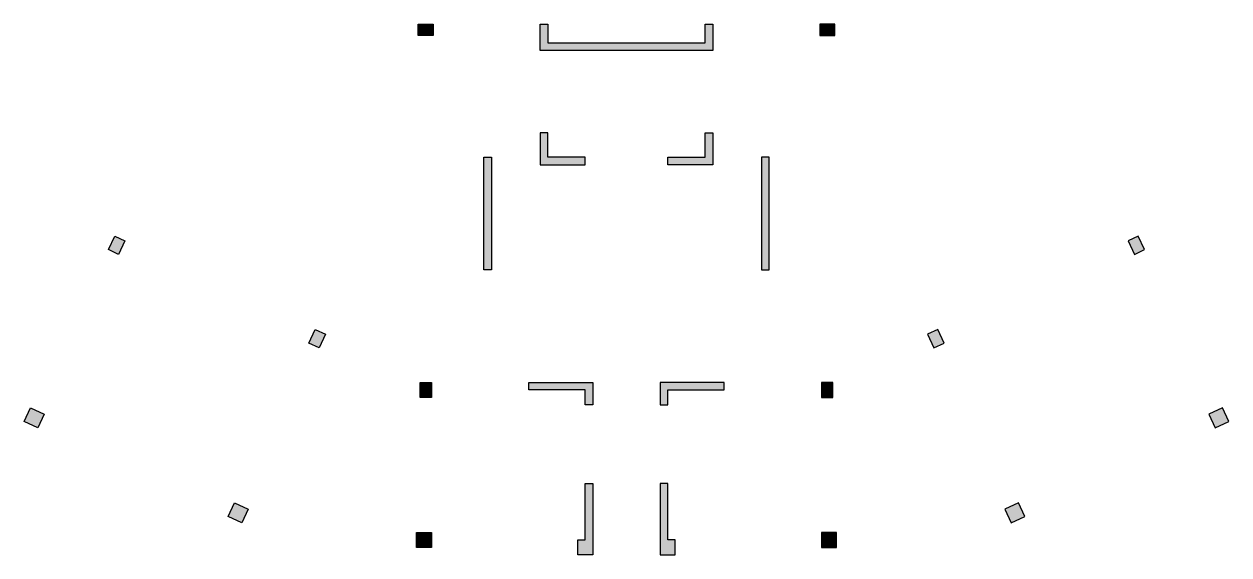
# Model space of a CAD drawing. Header units: millimetres. Extents: x -16056 to 16056, y -300 to 13850.
import ezdxf

# ---------------------------------------------------------------- set-up
doc = ezdxf.new("R2010")
doc.units = ezdxf.units.MM
doc.header["$LTSCALE"] = 1000
for name, color, linetype in [('S-COLU-HATCH', 30, 'Continuous'), ('S-COLU-LINE1', 6, 'Continuous'), ('S-WALL-LINE1', 12, 'Continuous')]:
    doc.layers.add(name, color=color, linetype=linetype)

msp = doc.modelspace()

# ---------------------------------------------------------------- hatches: boundary and pattern name
at = {"layer": 'S-COLU-HATCH'}
h = msp.add_hatch(color=0, dxfattribs=at)
h.dxf.hatch_style = 1
h.paths.add_polyline_path([(-5550, 13850), (-5150, 13850), (-5150, 13550), (-5550, 13550)])
h = msp.add_hatch(color=0, dxfattribs=at)
h.dxf.hatch_style = 1
h.paths.add_polyline_path([(2300, 13150), (-2300, 13150), (-2300, 13850), (-2100, 13850), (-2100, 13350), (2100, 13350), (2100, 13850), (2300, 13850)])
h = msp.add_hatch(color=0, dxfattribs=at)
h.dxf.hatch_style = 1
h.paths.add_polyline_path([(5550, 13850), (5150, 13850), (5150, 13550), (5550, 13550)])
h = msp.add_hatch(color=0, dxfattribs=at)
h.dxf.hatch_style = 1
h.paths.add_polyline_path([(-1100, 10300), (-2100, 10300), (-2100, 10950), (-2300, 10950), (-2300, 10100), (-1100, 10100)])
h = msp.add_hatch(color=0, dxfattribs=at)
h.dxf.hatch_style = 1
h.paths.add_polyline_path([(1100, 10300), (2100, 10300), (2100, 10950), (2300, 10950), (2300, 10100), (1100, 10100)])
h = msp.add_hatch(color=0, dxfattribs=at)
h.dxf.hatch_style = 1
h.paths.add_polyline_path([(-3800, 10300), (-3600, 10300), (-3600, 7300), (-3800, 7300)])
h = msp.add_hatch(color=0, dxfattribs=at)
h.dxf.hatch_style = 1
h.paths.add_polyline_path([(3800, 10300), (3600, 10300), (3600, 7300), (3800, 7300)])
h = msp.add_hatch(color=0, dxfattribs=at)
h.dxf.hatch_style = 1
h.paths.add_polyline_path([(-13369, 8073), (-13538, 7711), (-13810, 7837), (-13641, 8200)])
h = msp.add_hatch(color=0, dxfattribs=at)
h.dxf.hatch_style = 1
h.paths.add_polyline_path([(13369, 8073), (13538, 7711), (13810, 7837), (13641, 8200)])
h = msp.add_hatch(color=0, dxfattribs=at)
h.dxf.hatch_style = 1
h.paths.add_polyline_path([(-8022, 5580), (-8191, 5217), (-8463, 5344), (-8294, 5706)])
h = msp.add_hatch(color=0, dxfattribs=at)
h.dxf.hatch_style = 1
h.paths.add_polyline_path([(8022, 5580), (8191, 5217), (8463, 5344), (8294, 5706)])
h = msp.add_hatch(color=0, dxfattribs=at)
h.dxf.hatch_style = 1
h.paths.add_polyline_path([(-5200, 4300), (-5200, 3900), (-5500, 3900), (-5500, 4300)])
h = msp.add_hatch(color=0, dxfattribs=at)
h.dxf.hatch_style = 1
h.paths.add_polyline_path([(-2600, 4300), (-900, 4300), (-900, 3700), (-1100, 3700), (-1100, 4100), (-2600, 4100)])
h = msp.add_hatch(color=0, dxfattribs=at)
h.dxf.hatch_style = 1
h.paths.add_polyline_path([(2600, 4300), (900, 4300), (900, 3700), (1100, 3700), (1100, 4100), (2600, 4100)])
h = msp.add_hatch(color=0, dxfattribs=at)
h.dxf.hatch_style = 1
h.paths.add_polyline_path([(5200, 4300), (5200, 3900), (5500, 3900), (5500, 4300)])
h = msp.add_hatch(color=0, dxfattribs=at)
h.dxf.hatch_style = 1
h.paths.add_polyline_path([(-15525, 3451), (-15694, 3088), (-16056, 3257), (-15887, 3620)])
h = msp.add_hatch(color=0, dxfattribs=at)
h.dxf.hatch_style = 1
h.paths.add_polyline_path([(15525, 3451), (15694, 3088), (16056, 3257), (15887, 3620)])
h = msp.add_hatch(color=0, dxfattribs=at)
h.dxf.hatch_style = 1
h.paths.add_polyline_path([(-900, 1600), (-900, -300), (-1300, -300), (-1300, 100), (-1100, 100), (-1100, 1600)])
h = msp.add_hatch(color=0, dxfattribs=at)
h.dxf.hatch_style = 1
h.paths.add_polyline_path([(900, 1600), (900, -300), (1300, -300), (1300, 100), (1100, 100), (1100, 1600)])
h = msp.add_hatch(color=0, dxfattribs=at)
h.dxf.hatch_style = 1
h.paths.add_polyline_path([(-10087, 915), (-10256, 553), (-10618, 722), (-10449, 1084)])
h = msp.add_hatch(color=0, dxfattribs=at)
h.dxf.hatch_style = 1
h.paths.add_polyline_path([(10087, 915), (10256, 553), (10618, 722), (10449, 1084)])
h = msp.add_hatch(color=0, dxfattribs=at)
h.dxf.hatch_style = 1
h.paths.add_polyline_path([(-5200, 300), (-5200, -100), (-5600, -100), (-5600, 300)])
h = msp.add_hatch(color=0, dxfattribs=at)
h.dxf.hatch_style = 1
h.paths.add_polyline_path([(5200, 300), (5200, -100), (5600, -100), (5600, 300)])

# ---------------------------------------------------------------- linework, layer by layer
at = {"layer": 'S-COLU-LINE1', "linetype": 'ByBlock'}
for points in [[(-5550, 13850), (-5150, 13850), (-5150, 13550), (-5550, 13550)], [(5550, 13850), (5150, 13850), (5150, 13550), (5550, 13550)], [(-13369, 8073), (-13538, 7711), (-13810, 7837), (-13641, 8200)], [(13369, 8073), (13538, 7711), (13810, 7837), (13641, 8200)], [(-8022, 5580), (-8191, 5217), (-8463, 5344), (-8294, 5706)], [(8022, 5580), (8191, 5217), (8463, 5344), (8294, 5706)], [(-5200, 4300), (-5200, 3900), (-5500, 3900), (-5500, 4300)], [(5200, 4300), (5200, 3900), (5500, 3900), (5500, 4300)], [(-15525, 3451), (-15694, 3088), (-16056, 3257), (-15887, 3620)], [(15525, 3451), (15694, 3088), (16056, 3257), (15887, 3620)], [(-10087, 915), (-10256, 553), (-10618, 722), (-10449, 1084)], [(10087, 915), (10256, 553), (10618, 722), (10449, 1084)], [(-5200, 300), (-5200, -100), (-5600, -100), (-5600, 300)], [(5200, 300), (5200, -100), (5600, -100), (5600, 300)]]:
    msp.add_lwpolyline(points, close=True, dxfattribs=at)
at = {"layer": 'S-WALL-LINE1', "linetype": 'ByBlock'}
for points in [[(2300, 13150), (-2300, 13150), (-2300, 13850), (-2100, 13850), (-2100, 13350), (2100, 13350), (2100, 13850), (2300, 13850)], [(-1100, 10300), (-2100, 10300), (-2100, 10950), (-2300, 10950), (-2300, 10100), (-1100, 10100)], [(1100, 10300), (2100, 10300), (2100, 10950), (2300, 10950), (2300, 10100), (1100, 10100)], [(-3800, 10300), (-3600, 10300), (-3600, 7300), (-3800, 7300)], [(3800, 10300), (3600, 10300), (3600, 7300), (3800, 7300)], [(-2600, 4300), (-900, 4300), (-900, 3700), (-1100, 3700), (-1100, 4100), (-2600, 4100)], [(2600, 4300), (900, 4300), (900, 3700), (1100, 3700), (1100, 4100), (2600, 4100)], [(-900, 1600), (-900, -300), (-1300, -300), (-1300, 100), (-1100, 100), (-1100, 1600)], [(900, 1600), (900, -300), (1300, -300), (1300, 100), (1100, 100), (1100, 1600)]]:
    msp.add_lwpolyline(points, close=True, dxfattribs=at)

doc.saveas('drawing.dxf')
